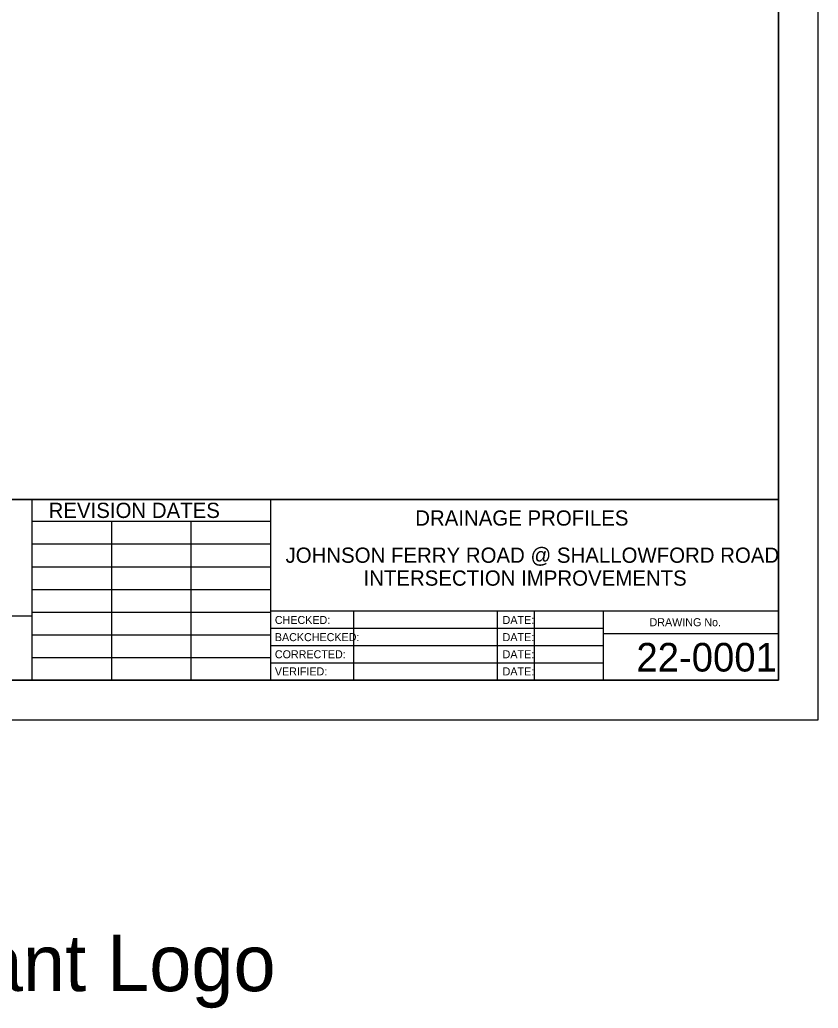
# Model space of a CAD drawing. Extents: x -0.3 to 13, y -0.3 to 1.1.
# Drawn here: x 0.998 to 1.417, y -0.151 to 0.367 of the extents above; entities that cross this region are included whole.
import ezdxf

# ---------------------------------------------------------------- set-up
doc = ezdxf.new("R2010")
doc.units = 0
for name, color, linetype in [('DRNG_E_Storm-Drain-Pipe-Line', 7, 'Continuous'), ('DRNG_P_BASIN-Boundary-Major-Line', 7, 'Continuous'), ('DRNG_P_Storm-Drain-Pipe-Line', 7, 'Continuous'), ('E_Terrain_Triangle_Vertices', 7, 'Continuous')]:
    doc.layers.add(name, color=color, linetype=linetype)

msp = doc.modelspace()

# ---------------------------------------------------------------- linework, layer by layer
at = {"layer": 'DRNG_E_Storm-Drain-Pipe-Line'}
msp.add_lwpolyline([(0.0208, 0.8959), (1.3959, 0.8959), (1.3959, 0.0208), (0.0208, 0.0208)], close=True, dxfattribs=at)
at = {"layer": 'DRNG_P_BASIN-Boundary-Major-Line'}
for p, q in [((0.10414, 0.1156), (1.3959, 0.1156)), ((1.00475, 0.0208), (1.00475, 0.1156)), ((1.12976, 0.0208), (1.12976, 0.1156)), ((1.00475, 0.10414), (1.12976, 0.10414)), ((1.04642, 0.0208), (1.04642, 0.10414)), ((1.08809, 0.0208), (1.08809, 0.10414)), ((1.00475, 0.09224), (1.12976, 0.09224)), ((1.00475, 0.08033), (1.12976, 0.08033)), ((1.00475, 0.06842), (1.12976, 0.06842)), ((1.12976, 0.05715), (1.3959, 0.05715)), ((1.17337, 0.0208), (1.17337, 0.05715)), ((1.24854, 0.0208), (1.24854, 0.05715)), ((1.26808, 0.0208), (1.26808, 0.05715)), ((1.30423, 0.0208), (1.30423, 0.05715)), ((1.00475, 0.05438), (0.80265, 0.05438)), ((1.00475, 0.05652), (1.12976, 0.05652)), ((1.12976, 0.04806), (1.30423, 0.04806)), ((1.00475, 0.04461), (1.12976, 0.04461)), ((1.30423, 0.04522), (1.3959, 0.04522)), ((1.12976, 0.03898), (1.30423, 0.03898)), ((1.00475, 0.03271), (1.12976, 0.03271)), ((1.12976, 0.02989), (1.30423, 0.02989))]:
    msp.add_line(p, q, dxfattribs=at)
msp.add_lwpolyline([(0.10414, 0.87506), (1.3959, 0.87506), (1.3959, 0.1156), (0.10414, 0.1156)], close=True, dxfattribs=at)
at = {"layer": 'E_Terrain_Triangle_Vertices'}
for points in [[(0, 0), (1.4167, 0), (1.4167, 0.9167), (0, 0.9167)], [(0.0208, 0.0208), (1.3959, 0.0208), (1.3959, 0.8959), (0.0208, 0.8959)]]:
    msp.add_lwpolyline(points, close=True, dxfattribs=at)

# ---------------------------------------------------------------- texts
at = {"layer": 'DRNG_P_BASIN-Boundary-Major-Line'}
msp.add_text('Consultant Logo', height=0.0296875, rotation=0, dxfattribs=at).set_placement((0.84317, -0.14234))
at = {"layer": 'DRNG_P_Storm-Drain-Pipe-Line'}
for s, height, p in [('REVISION DATES', 0.0080009, (1.01332, 0.10587)), ('DRAWING No.', 0.0042005, (1.32829, 0.04909))]:
    msp.add_text(s, height=height, rotation=0, dxfattribs=at).set_placement(p)
for s, height, p in [('DRAINAGE PROFILES', 0.0080009, (1.20547, 0.10186)), ('JOHNSON FERRY ROAD @ SHALLOWFORD ROAD', 0.0080009, (1.13749, 0.08236)), ('INTERSECTION IMPROVEMENTS', 0.0080009, (1.17836, 0.07035)), ('CHECKED:', 0.0042, (1.13191, 0.05027)), ('DATE:', 0.0042, (1.25128, 0.05027)), ('BACKCHECKED:', 0.0042005, (1.13191, 0.04127)), ('DATE:', 0.0042, (1.25128, 0.04127)), ('CORRECTED:', 0.0042, (1.13191, 0.03228)), ('DATE:', 0.0042, (1.25128, 0.03228)), ('22-0001', 0.015002, (1.32141, 0.02533)), ('VERIFIED:', 0.0042, (1.13191, 0.02329)), ('DATE:', 0.0042, (1.25128, 0.02329))]:
    msp.add_text(s, height=height, dxfattribs=at).set_placement(p)

doc.saveas('drawing.dxf')
